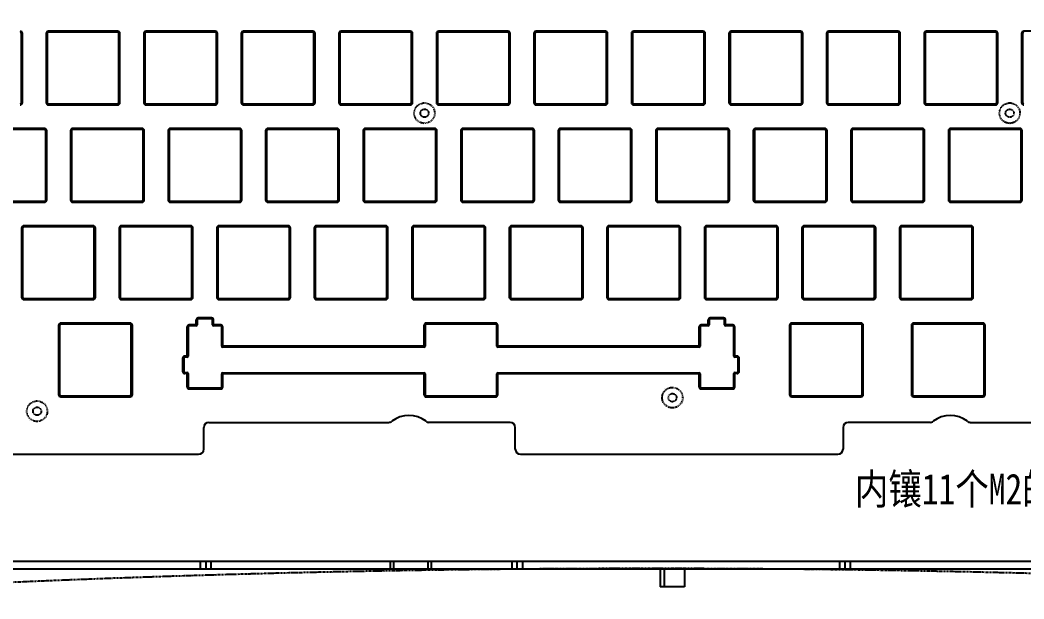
# Model space of a CAD drawing. Header units: inches. Extents: x 2039 to 2506, y 39 to 309.
# Drawn here: x 2151.9 to 2347.9, y 92.5 to 205.5 of the extents above; entities that cross this region are included whole.
import ezdxf

# ---------------------------------------------------------------- set-up
doc = ezdxf.new("R2010")
doc.units = ezdxf.units.IN
doc.header["$LTSCALE"] = 0.909449
doc.header["$MEASUREMENT"] = 0
doc.header["$PDMODE"] = 3
doc.header["$PDSIZE"] = 0.3125
for name, pattern in [('CENTER', [0.6, 0.375, -0.075, 0.075, -0.075]), ('HIDDEN', [0.2, 0.1, -0.1]), ('PHANTOM', [0.8, 0.45, -0.05, 0.1, -0.05, 0.1, -0.05])]:
    doc.linetypes.add(name, pattern=pattern)
doc.layers.get('0').update_dxf_attribs({"linetype": 'CONTINUOUS'})
doc.layers.get('Defpoints').update_dxf_attribs({"linetype": 'CONTINUOUS'})
for name, color, linetype in [('DEFAULT_2', 8, 'HIDDEN'), ('DEFAULT_3', 7, 'PHANTOM'), ('文字', 4, 'CONTINUOUS')]:
    doc.layers.add(name, color=color, linetype=linetype)
doc.styles.get("Standard").update_dxf_attribs({"font": 'txt', "width": 0.8})
doc.dimstyles.get("Standard").update_dxf_attribs({"dimtxt": 6, "dimasz": 4.5, "dimexe": 1, "dimexo": 1, "dimgap": 0.09, "dimtad": 0, "dimzin": 1, "dimdsep": 46, "dimtxsty": 'Standard', "dimcen": 0.09, "dimclrd": 5, "dimclre": 5, "dimclrt": 1, "dimadec": 0, "dimazin": 0, "dimtp": 0.01, "dimtm": 0.01, "dimtfac": 1, "dimtofl": 0, "dimtmove": 0, "dimatfit": 3, "dimfxl": 1, "dimtolj": 1, "dimtzin": 4, "dimarcsym": 0})

# ---------------------------------------------------------------- blocks, each defined once
blk = doc.blocks.new('*D13')
at = {"layer": 'DEFAULT_3', "color": 3, "linetype": 'ByBlock', "lineweight": -2, "transparency": 16777216}
for p, q in [((2102.23, 159.11), (2102.23, 306.26)), ((2458.93, 159.11), (2458.93, 306.26)), ((2106.73, 305.26), (2170.1, 305.26)), ((2454.43, 305.26), (2207.08, 305.26))]:
    blk.add_line(p, q, dxfattribs=at)
at = {"layer": 'DEFAULT_3', "color": 3, "linetype": 'ByBlock', "transparency": 16777216}
for points in [[(2106.73, 306.01), (2106.73, 304.51), (2102.23, 305.26)], [(2454.43, 304.51), (2454.43, 306.01), (2458.93, 305.26)]]:
    blk.add_solid(points, dxfattribs=at)
at = {"layer": 'Defpoints', "color": 0, "linetype": 'ByBlock', "transparency": 16777216}
for p in [(2458.93, 305.26), (2102.23, 158.11), (2458.93, 158.11)]:
    blk.add_point(p, dxfattribs=at)
at = {"layer": 'DEFAULT_3', "color": 3, "linetype": 'ByBlock', "transparency": 16777216, "insert": (2188.59, 305.26), "char_height": 6, "attachment_point": 5}
blk.add_mtext('356.70%%P0.1', dxfattribs=at)

msp = doc.modelspace()

# ---------------------------------------------------------------- linework, layer by layer
at = {"color": 7, "linetype": 'Continuous'}
for p, q in [((2152.108, 189.395), (2152.108, 202.895)), ((2152.308, 202.895), (2152.108, 202.895)), ((2152.308, 189.395), (2152.308, 202.895)), ((2156.958, 202.895), (2156.958, 189.395)), ((2157.158, 202.895), (2156.958, 202.895)), ((2157.158, 202.895), (2157.158, 189.395)), ((2157.408, 203.345), (2157.408, 203.145)), ((2170.908, 203.345), (2157.408, 203.345)), ((2170.908, 203.145), (2157.408, 203.145)), ((2170.908, 203.145), (2170.908, 203.345)), ((2171.158, 189.395), (2171.158, 202.895)), ((2171.358, 202.895), (2171.158, 202.895)), ((2171.358, 189.395), (2171.358, 202.895)), ((2176.008, 202.895), (2176.008, 189.395)), ((2176.208, 202.895), (2176.008, 202.895)), ((2176.208, 202.895), (2176.208, 189.395)), ((2176.458, 203.345), (2176.458, 203.145)), ((2189.958, 203.345), (2176.458, 203.345)), ((2189.958, 203.145), (2176.458, 203.145)), ((2189.958, 203.145), (2189.958, 203.345)), ((2190.208, 189.395), (2190.208, 202.895)), ((2190.408, 202.895), (2190.208, 202.895)), ((2190.408, 189.395), (2190.408, 202.895)), ((2195.058, 202.895), (2195.058, 189.395)), ((2195.258, 202.895), (2195.058, 202.895)), ((2195.258, 202.895), (2195.258, 189.395)), ((2195.508, 203.345), (2195.508, 203.145)), ((2209.008, 203.345), (2195.508, 203.345)), ((2209.008, 203.145), (2195.508, 203.145)), ((2209.008, 203.145), (2209.008, 203.345)), ((2209.258, 189.395), (2209.258, 202.895)), ((2209.458, 202.895), (2209.258, 202.895)), ((2209.458, 189.395), (2209.458, 202.895)), ((2214.108, 202.895), (2214.108, 189.395)), ((2214.308, 202.895), (2214.108, 202.895)), ((2214.308, 202.895), (2214.308, 189.395)), ((2214.558, 203.345), (2214.558, 203.145)), ((2228.058, 203.345), (2214.558, 203.345)), ((2228.058, 203.145), (2214.558, 203.145)), ((2228.058, 203.145), (2228.058, 203.345)), ((2228.308, 189.395), (2228.308, 202.895)), ((2228.508, 202.895), (2228.308, 202.895)), ((2228.508, 189.395), (2228.508, 202.895)), ((2233.158, 202.895), (2233.158, 189.395)), ((2233.358, 202.895), (2233.158, 202.895)), ((2233.358, 202.895), (2233.358, 189.395)), ((2233.608, 203.345), (2233.608, 203.145)), ((2247.108, 203.345), (2233.608, 203.345)), ((2247.108, 203.145), (2233.608, 203.145)), ((2247.108, 203.145), (2247.108, 203.345)), ((2247.358, 189.395), (2247.358, 202.895)), ((2247.558, 202.895), (2247.358, 202.895)), ((2247.558, 189.395), (2247.558, 202.895)), ((2252.208, 202.895), (2252.208, 189.395)), ((2252.408, 202.895), (2252.208, 202.895)), ((2252.408, 202.895), (2252.408, 189.395)), ((2252.658, 203.345), (2252.658, 203.145)), ((2266.158, 203.345), (2252.658, 203.345)), ((2266.158, 203.145), (2252.658, 203.145)), ((2266.158, 203.145), (2266.158, 203.345)), ((2266.408, 189.395), (2266.408, 202.895)), ((2266.608, 202.895), (2266.408, 202.895)), ((2266.608, 189.395), (2266.608, 202.895)), ((2271.258, 202.895), (2271.258, 189.395)), ((2271.458, 202.895), (2271.258, 202.895)), ((2271.458, 202.895), (2271.458, 189.395)), ((2271.708, 203.345), (2271.708, 203.145)), ((2285.208, 203.345), (2271.708, 203.345)), ((2285.208, 203.145), (2271.708, 203.145)), ((2285.208, 203.145), (2285.208, 203.345)), ((2285.458, 189.395), (2285.458, 202.895)), ((2285.658, 202.895), (2285.458, 202.895)), ((2285.658, 189.395), (2285.658, 202.895)), ((2290.308, 202.895), (2290.308, 189.395)), ((2290.508, 202.895), (2290.308, 202.895)), ((2290.508, 202.895), (2290.508, 189.395)), ((2290.758, 203.345), (2290.758, 203.145)), ((2304.258, 203.345), (2290.758, 203.345)), ((2304.258, 203.145), (2290.758, 203.145)), ((2304.258, 203.145), (2304.258, 203.345)), ((2304.708, 202.895), (2304.508, 202.895)), ((2304.508, 189.395), (2304.508, 202.895)), ((2304.708, 189.395), (2304.708, 202.895)), ((2309.558, 202.895), (2309.358, 202.895)), ((2309.358, 202.895), (2309.358, 189.395)), ((2309.558, 202.895), (2309.558, 189.395)), ((2323.308, 203.345), (2309.808, 203.345)), ((2309.808, 203.345), (2309.808, 203.145)), ((2323.308, 203.145), (2309.808, 203.145)), ((2323.308, 203.145), (2323.308, 203.345)), ((2323.758, 202.895), (2323.558, 202.895)), ((2323.558, 189.395), (2323.558, 202.895)), ((2323.758, 189.395), (2323.758, 202.895)), ((2328.608, 202.895), (2328.408, 202.895)), ((2328.408, 202.895), (2328.408, 189.395)), ((2328.608, 202.895), (2328.608, 189.395)), ((2342.358, 203.345), (2328.858, 203.345)), ((2328.858, 203.345), (2328.858, 203.145)), ((2342.358, 203.145), (2328.858, 203.145)), ((2342.358, 203.145), (2342.358, 203.345)), ((2342.808, 202.895), (2342.608, 202.895)), ((2342.608, 189.395), (2342.608, 202.895)), ((2342.808, 189.395), (2342.808, 202.895)), ((2347.658, 202.895), (2347.458, 202.895)), ((2347.458, 202.895), (2347.458, 189.395)), ((2347.658, 202.895), (2347.658, 189.395)), ((2361.408, 203.345), (2347.908, 203.345)), ((2152.108, 189.395), (2152.308, 189.395)), ((2156.958, 189.395), (2157.158, 189.395)), ((2157.408, 189.145), (2157.408, 188.945)), ((2157.408, 189.145), (2170.908, 189.145)), ((2157.408, 188.945), (2170.908, 188.945)), ((2170.908, 188.945), (2170.908, 189.145)), ((2171.158, 189.395), (2171.358, 189.395)), ((2176.008, 189.395), (2176.208, 189.395)), ((2176.458, 189.145), (2176.458, 188.945)), ((2176.458, 189.145), (2189.958, 189.145)), ((2176.458, 188.945), (2189.958, 188.945)), ((2189.958, 188.945), (2189.958, 189.145)), ((2190.208, 189.395), (2190.408, 189.395)), ((2195.058, 189.395), (2195.258, 189.395)), ((2195.508, 189.145), (2195.508, 188.945)), ((2195.508, 189.145), (2209.008, 189.145)), ((2195.508, 188.945), (2209.008, 188.945)), ((2209.008, 188.945), (2209.008, 189.145)), ((2209.258, 189.395), (2209.458, 189.395)), ((2214.108, 189.395), (2214.308, 189.395)), ((2214.558, 189.145), (2214.558, 188.945)), ((2214.558, 189.145), (2228.058, 189.145)), ((2214.558, 188.945), (2228.058, 188.945)), ((2228.058, 188.945), (2228.058, 189.145)), ((2228.308, 189.395), (2228.508, 189.395)), ((2233.158, 189.395), (2233.358, 189.395)), ((2233.608, 189.145), (2233.608, 188.945)), ((2233.608, 189.145), (2247.108, 189.145)), ((2233.608, 188.945), (2247.108, 188.945)), ((2247.108, 188.945), (2247.108, 189.145)), ((2247.358, 189.395), (2247.558, 189.395)), ((2252.208, 189.395), (2252.408, 189.395)), ((2252.658, 189.145), (2252.658, 188.945)), ((2252.658, 189.145), (2266.158, 189.145)), ((2252.658, 188.945), (2266.158, 188.945)), ((2266.158, 188.945), (2266.158, 189.145)), ((2266.408, 189.395), (2266.608, 189.395)), ((2271.258, 189.395), (2271.458, 189.395)), ((2271.708, 189.145), (2271.708, 188.945)), ((2271.708, 189.145), (2285.208, 189.145)), ((2271.708, 188.945), (2285.208, 188.945)), ((2285.208, 188.945), (2285.208, 189.145)), ((2285.458, 189.395), (2285.658, 189.395)), ((2290.308, 189.395), (2290.508, 189.395)), ((2290.758, 189.145), (2304.258, 189.145)), ((2290.758, 189.145), (2290.758, 188.945)), ((2290.758, 188.945), (2304.258, 188.945)), ((2304.258, 188.945), (2304.258, 189.145)), ((2304.508, 189.395), (2304.708, 189.395)), ((2309.358, 189.395), (2309.558, 189.395)), ((2309.808, 189.145), (2323.308, 189.145)), ((2309.808, 189.145), (2309.808, 188.945)), ((2309.808, 188.945), (2323.308, 188.945)), ((2323.308, 188.945), (2323.308, 189.145)), ((2323.558, 189.395), (2323.758, 189.395)), ((2328.408, 189.395), (2328.608, 189.395)), ((2328.858, 189.145), (2342.358, 189.145)), ((2328.858, 189.145), (2328.858, 188.945)), ((2328.858, 188.945), (2342.358, 188.945)), ((2342.358, 188.945), (2342.358, 189.145)), ((2342.608, 189.395), (2342.808, 189.395)), ((2347.458, 189.395), (2347.658, 189.395)), ((2156.608, 184.345), (2143.108, 184.345)), ((2156.608, 184.145), (2156.608, 184.345)), ((2162.158, 184.345), (2162.158, 184.145)), ((2175.658, 184.345), (2162.158, 184.345)), ((2175.658, 184.145), (2175.658, 184.345)), ((2181.208, 184.345), (2181.208, 184.145)), ((2194.708, 184.345), (2181.208, 184.345)), ((2194.708, 184.145), (2194.708, 184.345)), ((2200.258, 184.345), (2200.258, 184.145)), ((2213.758, 184.345), (2200.258, 184.345)), ((2213.758, 184.145), (2213.758, 184.345)), ((2219.308, 184.345), (2219.308, 184.145)), ((2232.808, 184.345), (2219.308, 184.345)), ((2232.808, 184.145), (2232.808, 184.345)), ((2238.358, 184.345), (2238.358, 184.145)), ((2251.858, 184.345), (2238.358, 184.345)), ((2251.858, 184.145), (2251.858, 184.345)), ((2257.408, 184.345), (2257.408, 184.145)), ((2270.908, 184.345), (2257.408, 184.345)), ((2270.908, 184.145), (2270.908, 184.345)), ((2276.458, 184.345), (2276.458, 184.145)), ((2289.958, 184.345), (2276.458, 184.345)), ((2289.958, 184.145), (2289.958, 184.345)), ((2309.008, 184.345), (2295.508, 184.345)), ((2295.508, 184.345), (2295.508, 184.145)), ((2309.008, 184.145), (2309.008, 184.345)), ((2328.058, 184.345), (2314.558, 184.345)), ((2314.558, 184.345), (2314.558, 184.145)), ((2328.058, 184.145), (2328.058, 184.345)), ((2347.108, 184.345), (2333.608, 184.345)), ((2333.608, 184.345), (2333.608, 184.145)), ((2347.108, 184.145), (2347.108, 184.345)), ((2156.608, 184.145), (2143.108, 184.145)), ((2156.858, 170.395), (2156.858, 183.895)), ((2157.058, 183.895), (2156.858, 183.895)), ((2157.058, 170.395), (2157.058, 183.895)), ((2161.708, 183.895), (2161.708, 170.395)), ((2161.908, 183.895), (2161.708, 183.895)), ((2161.908, 183.895), (2161.908, 170.395)), ((2175.658, 184.145), (2162.158, 184.145)), ((2175.908, 170.395), (2175.908, 183.895)), ((2176.108, 183.895), (2175.908, 183.895)), ((2176.108, 170.395), (2176.108, 183.895)), ((2180.758, 183.895), (2180.758, 170.395)), ((2180.958, 183.895), (2180.758, 183.895)), ((2180.958, 183.895), (2180.958, 170.395)), ((2194.708, 184.145), (2181.208, 184.145)), ((2194.958, 170.395), (2194.958, 183.895)), ((2195.158, 183.895), (2194.958, 183.895)), ((2195.158, 170.395), (2195.158, 183.895)), ((2199.808, 183.895), (2199.808, 170.395)), ((2200.008, 183.895), (2199.808, 183.895)), ((2200.008, 183.895), (2200.008, 170.395)), ((2213.758, 184.145), (2200.258, 184.145)), ((2214.008, 170.395), (2214.008, 183.895)), ((2214.208, 183.895), (2214.008, 183.895)), ((2214.208, 170.395), (2214.208, 183.895)), ((2218.858, 183.895), (2218.858, 170.395)), ((2219.058, 183.895), (2218.858, 183.895)), ((2219.058, 183.895), (2219.058, 170.395)), ((2232.808, 184.145), (2219.308, 184.145)), ((2233.058, 170.395), (2233.058, 183.895)), ((2233.258, 183.895), (2233.058, 183.895)), ((2233.258, 170.395), (2233.258, 183.895)), ((2237.908, 183.895), (2237.908, 170.395)), ((2238.108, 183.895), (2237.908, 183.895)), ((2238.108, 183.895), (2238.108, 170.395)), ((2251.858, 184.145), (2238.358, 184.145)), ((2252.108, 170.395), (2252.108, 183.895)), ((2252.308, 183.895), (2252.108, 183.895)), ((2252.308, 170.395), (2252.308, 183.895)), ((2256.958, 183.895), (2256.958, 170.395)), ((2257.158, 183.895), (2256.958, 183.895)), ((2257.158, 183.895), (2257.158, 170.395)), ((2270.908, 184.145), (2257.408, 184.145)), ((2271.158, 170.395), (2271.158, 183.895)), ((2271.358, 183.895), (2271.158, 183.895)), ((2271.358, 170.395), (2271.358, 183.895)), ((2276.008, 183.895), (2276.008, 170.395)), ((2276.208, 183.895), (2276.008, 183.895)), ((2276.208, 183.895), (2276.208, 170.395)), ((2289.958, 184.145), (2276.458, 184.145)), ((2290.408, 183.895), (2290.208, 183.895)), ((2290.208, 170.395), (2290.208, 183.895)), ((2290.408, 170.395), (2290.408, 183.895)), ((2295.258, 183.895), (2295.058, 183.895)), ((2295.058, 183.895), (2295.058, 170.395)), ((2295.258, 183.895), (2295.258, 170.395)), ((2309.008, 184.145), (2295.508, 184.145)), ((2309.458, 183.895), (2309.258, 183.895)), ((2309.258, 170.395), (2309.258, 183.895)), ((2309.458, 170.395), (2309.458, 183.895)), ((2314.308, 183.895), (2314.108, 183.895)), ((2314.108, 183.895), (2314.108, 170.395)), ((2314.308, 183.895), (2314.308, 170.395)), ((2328.058, 184.145), (2314.558, 184.145)), ((2328.508, 183.895), (2328.308, 183.895)), ((2328.308, 170.395), (2328.308, 183.895)), ((2328.508, 170.395), (2328.508, 183.895)), ((2333.358, 183.895), (2333.158, 183.895)), ((2333.158, 183.895), (2333.158, 170.395)), ((2333.358, 183.895), (2333.358, 170.395)), ((2347.108, 184.145), (2333.608, 184.145)), ((2347.558, 183.895), (2347.358, 183.895)), ((2347.358, 170.395), (2347.358, 183.895)), ((2347.558, 170.395), (2347.558, 183.895)), ((2143.108, 170.145), (2156.608, 170.145)), ((2143.108, 169.945), (2156.608, 169.945)), ((2156.608, 169.945), (2156.608, 170.145)), ((2156.858, 170.395), (2157.058, 170.395)), ((2161.708, 170.395), (2161.908, 170.395)), ((2162.158, 170.145), (2162.158, 169.945)), ((2162.158, 170.145), (2175.658, 170.145)), ((2162.158, 169.945), (2175.658, 169.945)), ((2175.658, 169.945), (2175.658, 170.145)), ((2175.908, 170.395), (2176.108, 170.395)), ((2180.758, 170.395), (2180.958, 170.395)), ((2181.208, 170.145), (2181.208, 169.945)), ((2181.208, 170.145), (2194.708, 170.145)), ((2181.208, 169.945), (2194.708, 169.945)), ((2194.708, 169.945), (2194.708, 170.145)), ((2194.958, 170.395), (2195.158, 170.395)), ((2199.808, 170.395), (2200.008, 170.395)), ((2200.258, 170.145), (2200.258, 169.945)), ((2200.258, 170.145), (2213.758, 170.145)), ((2200.258, 169.945), (2213.758, 169.945)), ((2213.758, 169.945), (2213.758, 170.145)), ((2214.008, 170.395), (2214.208, 170.395)), ((2218.858, 170.395), (2219.058, 170.395)), ((2219.308, 170.145), (2219.308, 169.945)), ((2219.308, 170.145), (2232.808, 170.145)), ((2219.308, 169.945), (2232.808, 169.945)), ((2232.808, 169.945), (2232.808, 170.145)), ((2233.058, 170.395), (2233.258, 170.395)), ((2237.908, 170.395), (2238.108, 170.395)), ((2238.358, 170.145), (2238.358, 169.945)), ((2238.358, 170.145), (2251.858, 170.145)), ((2238.358, 169.945), (2251.858, 169.945)), ((2251.858, 169.945), (2251.858, 170.145)), ((2252.108, 170.395), (2252.308, 170.395)), ((2256.958, 170.395), (2257.158, 170.395)), ((2257.408, 170.145), (2257.408, 169.945)), ((2257.408, 170.145), (2270.908, 170.145)), ((2257.408, 169.945), (2270.908, 169.945)), ((2270.908, 169.945), (2270.908, 170.145)), ((2271.158, 170.395), (2271.358, 170.395)), ((2276.008, 170.395), (2276.208, 170.395)), ((2276.458, 170.145), (2289.958, 170.145)), ((2276.458, 170.145), (2276.458, 169.945)), ((2276.458, 169.945), (2289.958, 169.945)), ((2289.958, 169.945), (2289.958, 170.145)), ((2290.208, 170.395), (2290.408, 170.395)), ((2295.058, 170.395), (2295.258, 170.395)), ((2295.508, 170.145), (2309.008, 170.145)), ((2295.508, 170.145), (2295.508, 169.945)), ((2295.508, 169.945), (2309.008, 169.945)), ((2309.008, 169.945), (2309.008, 170.145)), ((2309.258, 170.395), (2309.458, 170.395)), ((2314.108, 170.395), (2314.308, 170.395)), ((2314.558, 170.145), (2328.058, 170.145)), ((2314.558, 170.145), (2314.558, 169.945)), ((2314.558, 169.945), (2328.058, 169.945)), ((2328.058, 169.945), (2328.058, 170.145)), ((2328.308, 170.395), (2328.508, 170.395)), ((2333.158, 170.395), (2333.358, 170.395)), ((2333.608, 170.145), (2347.108, 170.145)), ((2333.608, 170.145), (2333.608, 169.945)), ((2333.608, 169.945), (2347.108, 169.945)), ((2347.108, 169.945), (2347.108, 170.145)), ((2347.358, 170.395), (2347.558, 170.395)), ((2152.158, 164.895), (2152.158, 151.395)), ((2152.358, 164.895), (2152.158, 164.895)), ((2152.358, 164.895), (2152.358, 151.395)), ((2152.608, 165.345), (2152.608, 165.145)), ((2166.108, 165.345), (2152.608, 165.345)), ((2166.108, 165.145), (2152.608, 165.145)), ((2166.108, 165.145), (2166.108, 165.345)), ((2166.358, 151.395), (2166.358, 164.895)), ((2166.558, 164.895), (2166.358, 164.895)), ((2166.558, 151.395), (2166.558, 164.895)), ((2171.208, 164.895), (2171.208, 151.395)), ((2171.408, 164.895), (2171.208, 164.895)), ((2171.408, 164.895), (2171.408, 151.395)), ((2171.658, 165.345), (2171.658, 165.145)), ((2185.158, 165.345), (2171.658, 165.345)), ((2185.158, 165.145), (2171.658, 165.145)), ((2185.158, 165.145), (2185.158, 165.345)), ((2185.408, 151.395), (2185.408, 164.895)), ((2185.608, 164.895), (2185.408, 164.895)), ((2185.608, 151.395), (2185.608, 164.895)), ((2190.258, 164.895), (2190.258, 151.395)), ((2190.458, 164.895), (2190.258, 164.895)), ((2190.458, 164.895), (2190.458, 151.395)), ((2190.708, 165.345), (2190.708, 165.145)), ((2204.208, 165.345), (2190.708, 165.345)), ((2204.208, 165.145), (2190.708, 165.145)), ((2204.208, 165.145), (2204.208, 165.345)), ((2204.458, 151.395), (2204.458, 164.895)), ((2204.658, 164.895), (2204.458, 164.895)), ((2204.658, 151.395), (2204.658, 164.895)), ((2209.308, 164.895), (2209.308, 151.395)), ((2209.508, 164.895), (2209.308, 164.895)), ((2209.508, 164.895), (2209.508, 151.395)), ((2209.758, 165.345), (2209.758, 165.145)), ((2223.258, 165.345), (2209.758, 165.345)), ((2223.258, 165.145), (2209.758, 165.145)), ((2223.258, 165.145), (2223.258, 165.345)), ((2223.508, 151.395), (2223.508, 164.895)), ((2223.708, 164.895), (2223.508, 164.895)), ((2223.708, 151.395), (2223.708, 164.895)), ((2228.358, 164.895), (2228.358, 151.395)), ((2228.558, 164.895), (2228.358, 164.895)), ((2228.558, 164.895), (2228.558, 151.395)), ((2228.808, 165.345), (2228.808, 165.145)), ((2242.308, 165.345), (2228.808, 165.345)), ((2242.308, 165.145), (2228.808, 165.145)), ((2242.308, 165.145), (2242.308, 165.345)), ((2242.558, 151.395), (2242.558, 164.895)), ((2242.758, 164.895), (2242.558, 164.895)), ((2242.758, 151.395), (2242.758, 164.895)), ((2247.408, 164.895), (2247.408, 151.395)), ((2247.608, 164.895), (2247.408, 164.895)), ((2247.608, 164.895), (2247.608, 151.395)), ((2247.858, 165.345), (2247.858, 165.145)), ((2261.358, 165.345), (2247.858, 165.345)), ((2261.358, 165.145), (2247.858, 165.145)), ((2261.358, 165.145), (2261.358, 165.345)), ((2261.808, 164.895), (2261.608, 164.895)), ((2261.608, 151.395), (2261.608, 164.895)), ((2261.808, 151.395), (2261.808, 164.895)), ((2266.658, 164.895), (2266.458, 164.895)), ((2266.458, 164.895), (2266.458, 151.395)), ((2266.658, 164.895), (2266.658, 151.395)), ((2280.408, 165.345), (2266.908, 165.345)), ((2266.908, 165.345), (2266.908, 165.145)), ((2280.408, 165.145), (2266.908, 165.145)), ((2280.408, 165.145), (2280.408, 165.345)), ((2280.858, 164.895), (2280.658, 164.895)), ((2280.658, 151.395), (2280.658, 164.895)), ((2280.858, 151.395), (2280.858, 164.895)), ((2285.708, 164.895), (2285.508, 164.895)), ((2285.508, 164.895), (2285.508, 151.395)), ((2285.708, 164.895), (2285.708, 151.395)), ((2299.458, 165.345), (2285.958, 165.345)), ((2285.958, 165.345), (2285.958, 165.145)), ((2299.458, 165.145), (2285.958, 165.145)), ((2299.458, 165.145), (2299.458, 165.345)), ((2299.908, 164.895), (2299.708, 164.895)), ((2299.708, 151.395), (2299.708, 164.895)), ((2299.908, 151.395), (2299.908, 164.895)), ((2304.758, 164.895), (2304.558, 164.895)), ((2304.558, 164.895), (2304.558, 151.395)), ((2304.758, 164.895), (2304.758, 151.395)), ((2318.508, 165.345), (2305.008, 165.345)), ((2305.008, 165.345), (2305.008, 165.145)), ((2318.508, 165.145), (2305.008, 165.145)), ((2318.508, 165.145), (2318.508, 165.345)), ((2318.958, 164.895), (2318.758, 164.895)), ((2318.758, 151.395), (2318.758, 164.895)), ((2318.958, 151.395), (2318.958, 164.895)), ((2323.808, 164.895), (2323.608, 164.895)), ((2323.608, 164.895), (2323.608, 151.395)), ((2323.808, 164.895), (2323.808, 151.395)), ((2337.558, 165.345), (2324.058, 165.345)), ((2324.058, 165.345), (2324.058, 165.145)), ((2337.558, 165.145), (2324.058, 165.145)), ((2337.558, 165.145), (2337.558, 165.345)), ((2338.008, 164.895), (2337.808, 164.895)), ((2337.808, 151.395), (2337.808, 164.895)), ((2338.008, 151.395), (2338.008, 164.895)), ((2152.158, 151.395), (2152.358, 151.395)), ((2152.608, 151.145), (2152.608, 150.945)), ((2152.608, 151.145), (2166.108, 151.145)), ((2166.108, 150.945), (2166.108, 151.145)), ((2166.358, 151.395), (2166.558, 151.395)), ((2171.208, 151.395), (2171.408, 151.395)), ((2171.658, 151.145), (2171.658, 150.945)), ((2171.658, 151.145), (2185.158, 151.145)), ((2185.158, 150.945), (2185.158, 151.145)), ((2185.408, 151.395), (2185.608, 151.395)), ((2190.258, 151.395), (2190.458, 151.395)), ((2190.708, 151.145), (2190.708, 150.945)), ((2190.708, 151.145), (2204.208, 151.145)), ((2204.208, 150.945), (2204.208, 151.145)), ((2204.458, 151.395), (2204.658, 151.395)), ((2209.308, 151.395), (2209.508, 151.395)), ((2209.758, 151.145), (2209.758, 150.945)), ((2209.758, 151.145), (2223.258, 151.145)), ((2223.258, 150.945), (2223.258, 151.145)), ((2223.508, 151.395), (2223.708, 151.395)), ((2228.358, 151.395), (2228.558, 151.395)), ((2228.808, 151.145), (2228.808, 150.945)), ((2228.808, 151.145), (2242.308, 151.145)), ((2242.308, 150.945), (2242.308, 151.145)), ((2242.558, 151.395), (2242.758, 151.395)), ((2247.408, 151.395), (2247.608, 151.395)), ((2247.858, 151.145), (2261.358, 151.145)), ((2247.858, 151.145), (2247.858, 150.945)), ((2261.358, 150.945), (2261.358, 151.145)), ((2261.608, 151.395), (2261.808, 151.395)), ((2266.458, 151.395), (2266.658, 151.395)), ((2266.908, 151.145), (2280.408, 151.145)), ((2266.908, 151.145), (2266.908, 150.945)), ((2280.408, 150.945), (2280.408, 151.145)), ((2280.658, 151.395), (2280.858, 151.395)), ((2285.508, 151.395), (2285.708, 151.395)), ((2285.958, 151.145), (2299.458, 151.145)), ((2285.958, 151.145), (2285.958, 150.945)), ((2299.458, 150.945), (2299.458, 151.145)), ((2299.708, 151.395), (2299.908, 151.395)), ((2304.558, 151.395), (2304.758, 151.395)), ((2305.008, 151.145), (2318.508, 151.145)), ((2305.008, 151.145), (2305.008, 150.945)), ((2318.508, 150.945), (2318.508, 151.145)), ((2318.758, 151.395), (2318.958, 151.395)), ((2323.608, 151.395), (2323.808, 151.395)), ((2324.058, 151.145), (2337.558, 151.145)), ((2324.058, 151.145), (2324.058, 150.945)), ((2337.558, 150.945), (2337.558, 151.145)), ((2337.808, 151.395), (2338.008, 151.395)), ((2152.608, 150.945), (2166.108, 150.945)), ((2171.658, 150.945), (2185.158, 150.945)), ((2190.708, 150.945), (2204.208, 150.945)), ((2209.758, 150.945), (2223.258, 150.945)), ((2228.808, 150.945), (2242.308, 150.945)), ((2247.858, 150.945), (2261.358, 150.945)), ((2266.908, 150.945), (2280.408, 150.945)), ((2285.958, 150.945), (2299.458, 150.945)), ((2305.008, 150.945), (2318.508, 150.945)), ((2324.058, 150.945), (2337.558, 150.945)), ((2186.658, 147.35), (2186.658, 147.15)), ((2189.258, 147.35), (2186.658, 147.35)), ((2189.258, 147.15), (2186.658, 147.15)), ((2189.258, 147.15), (2189.258, 147.35)), ((2289.258, 147.35), (2286.658, 147.35)), ((2286.658, 147.35), (2286.658, 147.15)), ((2289.258, 147.15), (2286.658, 147.15)), ((2289.258, 147.15), (2289.258, 147.35)), ((2159.383, 145.895), (2159.383, 132.395)), ((2159.583, 145.895), (2159.383, 145.895)), ((2159.583, 145.895), (2159.583, 132.395)), ((2159.833, 146.345), (2159.833, 146.145)), ((2173.333, 146.345), (2159.833, 146.345)), ((2173.333, 146.145), (2159.833, 146.145)), ((2173.333, 146.145), (2173.333, 146.345)), ((2173.583, 132.395), (2173.583, 145.895)), ((2173.783, 145.895), (2173.583, 145.895)), ((2173.783, 132.395), (2173.783, 145.895)), ((2184.483, 139.7), (2184.483, 145.6)), ((2184.683, 145.6), (2184.483, 145.6)), ((2184.683, 145.6), (2184.683, 139.9)), ((2184.883, 146), (2184.883, 145.8)), ((2186.458, 146), (2184.883, 146)), ((2186.258, 145.8), (2184.883, 145.8)), ((2186.258, 145.8), (2186.258, 146.95)), ((2186.458, 146.95), (2186.258, 146.95)), ((2186.458, 146.95), (2186.458, 146)), ((2189.458, 146), (2189.458, 146.95)), ((2189.658, 146.95), (2189.458, 146.95)), ((2191.033, 146), (2189.458, 146)), ((2189.658, 145.8), (2189.658, 146.95)), ((2191.033, 145.8), (2189.658, 145.8)), ((2191.033, 145.8), (2191.033, 146)), ((2191.233, 141.845), (2191.233, 145.6)), ((2191.433, 145.6), (2191.233, 145.6)), ((2191.433, 141.645), (2191.433, 145.6)), ((2230.758, 141.645), (2230.758, 145.945)), ((2230.958, 145.945), (2230.758, 145.945)), ((2230.958, 145.945), (2230.958, 141.845)), ((2231.158, 146.345), (2231.158, 146.145)), ((2244.758, 146.345), (2231.158, 146.345)), ((2244.758, 146.145), (2231.158, 146.145)), ((2244.758, 146.145), (2244.758, 146.345)), ((2245.158, 145.945), (2244.958, 145.945)), ((2244.958, 141.845), (2244.958, 145.945)), ((2245.158, 141.645), (2245.158, 145.945)), ((2284.683, 145.6), (2284.483, 145.6)), ((2284.483, 141.645), (2284.483, 145.6)), ((2284.683, 145.6), (2284.683, 141.845)), ((2286.458, 146), (2284.883, 146)), ((2284.883, 146), (2284.883, 145.8)), ((2286.258, 145.8), (2284.883, 145.8)), ((2286.458, 146.95), (2286.258, 146.95)), ((2286.258, 145.8), (2286.258, 146.95)), ((2286.458, 146.95), (2286.458, 146)), ((2289.658, 146.95), (2289.458, 146.95)), ((2289.458, 146), (2289.458, 146.95)), ((2291.033, 146), (2289.458, 146)), ((2289.658, 145.8), (2289.658, 146.95)), ((2291.033, 145.8), (2289.658, 145.8)), ((2291.033, 145.8), (2291.033, 146)), ((2291.433, 145.6), (2291.233, 145.6)), ((2291.233, 139.9), (2291.233, 145.6)), ((2291.433, 139.7), (2291.433, 145.6)), ((2302.333, 145.895), (2302.133, 145.895)), ((2302.133, 145.895), (2302.133, 132.395)), ((2302.333, 145.895), (2302.333, 132.395)), ((2316.083, 146.345), (2302.583, 146.345)), ((2302.583, 146.345), (2302.583, 146.145)), ((2316.083, 146.145), (2302.583, 146.145)), ((2316.083, 146.145), (2316.083, 146.345)), ((2316.533, 145.895), (2316.333, 145.895)), ((2316.333, 132.395), (2316.333, 145.895)), ((2316.533, 132.395), (2316.533, 145.895)), ((2326.133, 145.895), (2325.933, 145.895)), ((2325.933, 145.895), (2325.933, 132.395)), ((2326.133, 145.895), (2326.133, 132.395)), ((2339.883, 146.345), (2326.383, 146.345)), ((2326.383, 146.345), (2326.383, 146.145)), ((2339.883, 146.145), (2326.383, 146.145)), ((2339.883, 146.145), (2339.883, 146.345)), ((2340.333, 145.895), (2340.133, 145.895)), ((2340.133, 132.395), (2340.133, 145.895)), ((2340.333, 132.395), (2340.333, 145.895)), ((2230.958, 141.845), (2191.233, 141.845)), ((2230.758, 141.645), (2191.433, 141.645)), ((2284.683, 141.845), (2244.958, 141.845)), ((2284.483, 141.645), (2245.158, 141.645)), ((2183.608, 139.5), (2183.608, 136.89)), ((2183.808, 139.5), (2183.608, 139.5)), ((2183.808, 139.5), (2183.808, 136.89)), ((2184.008, 139.9), (2184.008, 139.7)), ((2184.683, 139.9), (2184.008, 139.9)), ((2184.483, 139.7), (2184.008, 139.7)), ((2291.908, 139.9), (2291.233, 139.9)), ((2291.908, 139.7), (2291.433, 139.7)), ((2291.908, 139.7), (2291.908, 139.9)), ((2292.308, 139.5), (2292.108, 139.5)), ((2292.108, 136.89), (2292.108, 139.5)), ((2292.308, 136.89), (2292.308, 139.5)), ((2183.608, 136.89), (2183.808, 136.89)), ((2184.008, 136.69), (2184.008, 136.49)), ((2184.008, 136.69), (2184.483, 136.69)), ((2184.683, 136.49), (2184.008, 136.49)), ((2184.483, 133.89), (2184.483, 136.69)), ((2184.683, 136.49), (2184.683, 133.89)), ((2191.233, 133.89), (2191.233, 136.445)), ((2230.958, 136.445), (2191.233, 136.445)), ((2191.433, 133.89), (2191.433, 136.645)), ((2191.433, 136.645), (2230.758, 136.645)), ((2230.758, 132.345), (2230.758, 136.645)), ((2230.958, 136.445), (2230.958, 132.345)), ((2284.683, 136.445), (2244.958, 136.445)), ((2244.958, 132.345), (2244.958, 136.445)), ((2245.158, 136.645), (2284.483, 136.645)), ((2245.158, 132.345), (2245.158, 136.645)), ((2284.483, 133.89), (2284.483, 136.645)), ((2284.683, 136.445), (2284.683, 133.89)), ((2291.908, 136.49), (2291.233, 136.49)), ((2291.233, 133.89), (2291.233, 136.49)), ((2291.433, 136.69), (2291.908, 136.69)), ((2291.433, 133.89), (2291.433, 136.69)), ((2291.908, 136.49), (2291.908, 136.69)), ((2292.108, 136.89), (2292.308, 136.89)), ((2184.483, 133.89), (2184.683, 133.89)), ((2184.883, 133.69), (2184.883, 133.49)), ((2184.883, 133.69), (2191.033, 133.69)), ((2184.883, 133.49), (2191.033, 133.49)), ((2191.033, 133.49), (2191.033, 133.69)), ((2191.233, 133.89), (2191.433, 133.89)), ((2284.483, 133.89), (2284.683, 133.89)), ((2284.883, 133.69), (2291.033, 133.69)), ((2284.883, 133.69), (2284.883, 133.49)), ((2284.883, 133.49), (2291.033, 133.49)), ((2291.033, 133.49), (2291.033, 133.69)), ((2291.233, 133.89), (2291.433, 133.89)), ((2159.383, 132.395), (2159.583, 132.395)), ((2159.833, 132.145), (2159.833, 131.945)), ((2159.833, 132.145), (2173.333, 132.145)), ((2159.833, 131.945), (2173.333, 131.945)), ((2173.333, 131.945), (2173.333, 132.145)), ((2173.583, 132.395), (2173.783, 132.395)), ((2230.758, 132.345), (2230.958, 132.345)), ((2231.158, 132.145), (2231.158, 131.945)), ((2231.158, 132.145), (2244.758, 132.145)), ((2231.158, 131.945), (2244.758, 131.945)), ((2244.758, 131.945), (2244.758, 132.145)), ((2244.958, 132.345), (2245.158, 132.345)), ((2302.133, 132.395), (2302.333, 132.395)), ((2302.583, 132.145), (2316.083, 132.145)), ((2302.583, 132.145), (2302.583, 131.945)), ((2302.583, 131.945), (2316.083, 131.945)), ((2316.083, 131.945), (2316.083, 132.145)), ((2316.333, 132.395), (2316.533, 132.395)), ((2325.933, 132.395), (2326.133, 132.395)), ((2326.383, 132.145), (2339.883, 132.145)), ((2326.383, 132.145), (2326.383, 131.945)), ((2326.383, 131.945), (2339.883, 131.945)), ((2339.883, 131.945), (2339.883, 132.145)), ((2340.133, 132.395), (2340.333, 132.395)), ((2187.726, 121.73), (2187.726, 125.962)), ((2188.726, 126.962), (2223.828, 126.962)), ((2247.578, 126.962), (2231.767, 126.962)), ((2248.578, 121.73), (2248.578, 125.962)), ((2312.577, 125.962), (2312.577, 121.73)), ((2329.558, 126.962), (2313.577, 126.962)), ((2337.497, 126.962), (2372.327, 126.962)), ((2124.727, 120.73), (2186.726, 120.73)), ((2249.578, 120.73), (2311.577, 120.73)), ((2102.606, 99.865), (2459.307, 99.865)), ((2102.606, 98.365), (2459.307, 98.365)), ((2187.105, 98.365), (2187.105, 99.865)), ((2188.105, 99.865), (2188.105, 98.365)), ((2189.105, 99.865), (2189.105, 98.365)), ((2224.207, 98.365), (2224.207, 99.865)), ((2224.818, 99.865), (2224.818, 98.365)), ((2231.536, 98.365), (2231.536, 99.865)), ((2232.147, 99.865), (2232.147, 98.365)), ((2247.957, 98.365), (2247.957, 99.865)), ((2248.957, 98.365), (2248.957, 99.865)), ((2249.957, 99.865), (2249.957, 98.365)), ((2276.842, 98.365), (2276.842, 94.865)), ((2277.641, 98.365), (2277.641, 94.865)), ((2281.641, 98.365), (2281.641, 94.865)), ((2311.956, 98.365), (2311.956, 99.865)), ((2312.956, 99.865), (2312.956, 98.365)), ((2313.956, 99.865), (2313.956, 98.365)), ((2277.595, 94.865), (2276.842, 94.865)), ((2281.641, 94.865), (2277.641, 94.865))]:
    msp.add_line(p, q, dxfattribs=at)
for centre, radius, start, end in [((2151.858, 202.895), 0.45, 0.00003, 89.99997), ((2151.858, 202.895), 0.25, 0, 90.00003), ((2157.408, 202.895), 0.45, 90.00003, 179.99997), ((2157.408, 202.895), 0.25, 90, 180.00003), ((2170.908, 202.895), 0.45, 0.00003, 89.99997), ((2170.908, 202.895), 0.25, 0, 90.00003), ((2176.458, 202.895), 0.45, 90.00003, 179.99997), ((2176.458, 202.895), 0.25, 90, 180.00003), ((2189.958, 202.895), 0.45, 0.00003, 89.99997), ((2189.958, 202.895), 0.25, 0, 90.00003), ((2195.508, 202.895), 0.45, 90.00003, 179.99997), ((2195.508, 202.895), 0.25, 90, 180.00003), ((2209.008, 202.895), 0.45, 0.00003, 89.99997), ((2209.008, 202.895), 0.25, 0, 90.00003), ((2214.558, 202.895), 0.45, 90.00003, 179.99997), ((2214.558, 202.895), 0.25, 90, 180.00003), ((2228.058, 202.895), 0.45, 0.00003, 89.99997), ((2228.058, 202.895), 0.25, 0, 90.00003), ((2233.608, 202.895), 0.45, 90.00003, 179.99997), ((2233.608, 202.895), 0.25, 90, 180.00003), ((2247.108, 202.895), 0.45, 0.00003, 89.99997), ((2247.108, 202.895), 0.25, 0, 90.00003), ((2252.658, 202.895), 0.45, 90.00003, 179.99997), ((2252.658, 202.895), 0.25, 90, 180.00003), ((2266.158, 202.895), 0.45, 0.00003, 89.99997), ((2266.158, 202.895), 0.25, 0, 90.00003), ((2271.708, 202.895), 0.45, 90.00003, 179.99997), ((2271.708, 202.895), 0.25, 90, 180.00003), ((2285.208, 202.895), 0.45, 0.00003, 89.99997), ((2285.208, 202.895), 0.25, 0, 90.00003), ((2290.758, 202.895), 0.45, 90.00003, 179.99997), ((2290.758, 202.895), 0.25, 90, 180.00003), ((2304.258, 202.895), 0.45, 0.00003, 89.99997), ((2304.258, 202.895), 0.25, 0, 90.00003), ((2309.808, 202.895), 0.45, 90.00003, 179.99997), ((2309.808, 202.895), 0.25, 90, 180.00003), ((2323.308, 202.895), 0.45, 0.00003, 89.99997), ((2323.308, 202.895), 0.25, 0, 90.00003), ((2328.858, 202.895), 0.45, 90.00003, 179.99997), ((2328.858, 202.895), 0.25, 90, 180.00003), ((2342.358, 202.895), 0.45, 0.00003, 89.99997), ((2342.358, 202.895), 0.25, 0, 90.00003), ((2347.908, 202.895), 0.45, 90.00003, 179.99997), ((2347.908, 202.895), 0.25, 90, 180.00003), ((2151.858, 189.395), 0.45, 270.00003, 359.99997), ((2151.858, 189.395), 0.25, 270, 360), ((2157.408, 189.395), 0.45, 180.00003, 269.99997), ((2157.408, 189.395), 0.25, 180, 270.00003), ((2170.908, 189.395), 0.45, 270.00003, 359.99997), ((2170.908, 189.395), 0.25, 270, 360), ((2176.458, 189.395), 0.45, 180.00003, 269.99997), ((2176.458, 189.395), 0.25, 180, 270.00003), ((2189.958, 189.395), 0.45, 270.00003, 359.99997), ((2189.958, 189.395), 0.25, 270, 360), ((2195.508, 189.395), 0.45, 180.00003, 269.99997), ((2195.508, 189.395), 0.25, 180, 270.00003), ((2209.008, 189.395), 0.45, 270.00003, 359.99997), ((2209.008, 189.395), 0.25, 270, 360), ((2214.558, 189.395), 0.45, 180.00003, 269.99997), ((2214.558, 189.395), 0.25, 180, 270.00003), ((2228.058, 189.395), 0.45, 270.00003, 359.99997), ((2228.058, 189.395), 0.25, 270, 360), ((2233.608, 189.395), 0.45, 180.00003, 269.99997), ((2233.608, 189.395), 0.25, 180, 270.00003), ((2247.108, 189.395), 0.45, 270.00003, 359.99997), ((2247.108, 189.395), 0.25, 270, 360), ((2252.658, 189.395), 0.45, 180.00003, 269.99997), ((2252.658, 189.395), 0.25, 180, 270.00003), ((2266.158, 189.395), 0.45, 270.00003, 359.99997), ((2266.158, 189.395), 0.25, 270, 360), ((2271.708, 189.395), 0.45, 180.00003, 269.99997), ((2271.708, 189.395), 0.25, 180, 270.00003), ((2285.208, 189.395), 0.45, 270.00003, 359.99997), ((2285.208, 189.395), 0.25, 270, 360), ((2290.758, 189.395), 0.45, 180.00003, 269.99997), ((2290.758, 189.395), 0.25, 180, 270.00003), ((2304.258, 189.395), 0.45, 270.00003, 359.99997), ((2304.258, 189.395), 0.25, 270, 360), ((2309.808, 189.395), 0.45, 180.00003, 269.99997), ((2309.808, 189.395), 0.25, 180, 270.00003), ((2323.308, 189.395), 0.45, 270.00003, 359.99997), ((2323.308, 189.395), 0.25, 270, 360), ((2328.858, 189.395), 0.45, 180.00003, 269.99997), ((2328.858, 189.395), 0.25, 180, 270.00003), ((2342.358, 189.395), 0.45, 270.00003, 359.99997), ((2342.358, 189.395), 0.25, 270, 360), ((2347.908, 189.395), 0.45, 180.00003, 269.99997), ((2347.908, 189.395), 0.25, 180, 270.00003), ((2156.608, 183.895), 0.45, 0.00003, 89.99997), ((2162.158, 183.895), 0.45, 90.00003, 179.99997), ((2175.658, 183.895), 0.45, 0.00003, 89.99997), ((2181.208, 183.895), 0.45, 90.00003, 179.99997), ((2194.708, 183.895), 0.45, 0.00003, 89.99997), ((2200.258, 183.895), 0.45, 90.00003, 179.99997), ((2213.758, 183.895), 0.45, 0.00003, 89.99997), ((2219.308, 183.895), 0.45, 90.00003, 179.99997), ((2232.808, 183.895), 0.45, 0.00003, 89.99997), ((2238.358, 183.895), 0.45, 90.00003, 179.99997), ((2251.858, 183.895), 0.45, 0.00003, 89.99997), ((2257.408, 183.895), 0.45, 90.00003, 179.99997), ((2270.908, 183.895), 0.45, 0.00003, 89.99997), ((2276.458, 183.895), 0.45, 90.00003, 179.99997), ((2289.958, 183.895), 0.45, 0.00003, 89.99997), ((2295.508, 183.895), 0.45, 90.00003, 179.99997), ((2309.008, 183.895), 0.45, 0.00003, 89.99997), ((2314.558, 183.895), 0.45, 90.00003, 179.99997), ((2328.058, 183.895), 0.45, 0.00003, 89.99997), ((2333.608, 183.895), 0.45, 90.00003, 179.99997), ((2347.108, 183.895), 0.45, 0.00003, 89.99997), ((2156.608, 183.895), 0.25, 0, 90.00003), ((2162.158, 183.895), 0.25, 90, 180.00003), ((2175.658, 183.895), 0.25, 0, 90.00003), ((2181.208, 183.895), 0.25, 90, 180.00003), ((2194.708, 183.895), 0.25, 0, 90.00003), ((2200.258, 183.895), 0.25, 90, 180.00003), ((2213.758, 183.895), 0.25, 0, 90.00003), ((2219.308, 183.895), 0.25, 90, 180.00003), ((2232.808, 183.895), 0.25, 0, 90.00003), ((2238.358, 183.895), 0.25, 90, 180.00003), ((2251.858, 183.895), 0.25, 0, 90.00003), ((2257.408, 183.895), 0.25, 90, 180.00003), ((2270.908, 183.895), 0.25, 0, 90.00003), ((2276.458, 183.895), 0.25, 90, 180.00003), ((2289.958, 183.895), 0.25, 0, 90.00003), ((2295.508, 183.895), 0.25, 90, 180.00003), ((2309.008, 183.895), 0.25, 0, 90.00003), ((2314.558, 183.895), 0.25, 90, 180.00003), ((2328.058, 183.895), 0.25, 0, 90.00003), ((2333.608, 183.895), 0.25, 90, 180.00003), ((2347.108, 183.895), 0.25, 0, 90.00003), ((2156.608, 170.395), 0.45, 270.00003, 359.99997), ((2156.608, 170.395), 0.25, 270, 0), ((2162.158, 170.395), 0.45, 180.00003, 269.99997), ((2162.158, 170.395), 0.25, 180, 270.00003), ((2175.658, 170.395), 0.45, 270.00003, 359.99997), ((2175.658, 170.395), 0.25, 270, 0), ((2181.208, 170.395), 0.45, 180.00003, 269.99997), ((2181.208, 170.395), 0.25, 180, 270.00003), ((2194.708, 170.395), 0.45, 270.00003, 359.99997), ((2194.708, 170.395), 0.25, 270, 0), ((2200.258, 170.395), 0.45, 180.00003, 269.99997), ((2200.258, 170.395), 0.25, 180, 270.00003), ((2213.758, 170.395), 0.45, 270.00003, 359.99997), ((2213.758, 170.395), 0.25, 270, 0), ((2219.308, 170.395), 0.45, 180.00003, 269.99997), ((2219.308, 170.395), 0.25, 180, 270.00003), ((2232.808, 170.395), 0.45, 270.00003, 359.99997), ((2232.808, 170.395), 0.25, 270, 0), ((2238.358, 170.395), 0.45, 180.00003, 269.99997), ((2238.358, 170.395), 0.25, 180, 270.00003), ((2251.858, 170.395), 0.45, 270.00003, 359.99997), ((2251.858, 170.395), 0.25, 270, 0), ((2257.408, 170.395), 0.45, 180.00003, 269.99997), ((2257.408, 170.395), 0.25, 180, 270.00003), ((2270.908, 170.395), 0.45, 270.00003, 359.99997), ((2270.908, 170.395), 0.25, 270, 0), ((2276.458, 170.395), 0.45, 180.00003, 269.99997), ((2276.458, 170.395), 0.25, 180, 270.00003), ((2289.958, 170.395), 0.45, 270.00003, 359.99997), ((2289.958, 170.395), 0.25, 270, 0), ((2295.508, 170.395), 0.45, 180.00003, 269.99997), ((2295.508, 170.395), 0.25, 180, 270.00003), ((2309.008, 170.395), 0.45, 270.00003, 359.99997), ((2309.008, 170.395), 0.25, 270, 0), ((2314.558, 170.395), 0.45, 180.00003, 269.99997), ((2314.558, 170.395), 0.25, 180, 270.00003), ((2328.058, 170.395), 0.45, 270.00003, 359.99997), ((2328.058, 170.395), 0.25, 270, 0), ((2333.608, 170.395), 0.45, 180.00003, 269.99997), ((2333.608, 170.395), 0.25, 180, 270.00003), ((2347.108, 170.395), 0.45, 270.00003, 359.99997), ((2347.108, 170.395), 0.25, 270, 0), ((2152.608, 164.895), 0.45, 90.00003, 179.99997), ((2152.608, 164.895), 0.25, 90, 180.00003), ((2166.108, 164.895), 0.45, 0.00003, 89.99997), ((2166.108, 164.895), 0.25, 0, 90.00003), ((2171.658, 164.895), 0.45, 90.00003, 179.99997), ((2171.658, 164.895), 0.25, 90, 180.00003), ((2185.158, 164.895), 0.45, 0.00003, 89.99997), ((2185.158, 164.895), 0.25, 0, 90.00003), ((2190.708, 164.895), 0.45, 90.00003, 179.99997), ((2190.708, 164.895), 0.25, 90, 180.00003), ((2204.208, 164.895), 0.45, 0.00003, 89.99997), ((2204.208, 164.895), 0.25, 0, 90.00003), ((2209.758, 164.895), 0.45, 90.00003, 179.99997), ((2209.758, 164.895), 0.25, 90, 180.00003), ((2223.258, 164.895), 0.45, 0.00003, 89.99997), ((2223.258, 164.895), 0.25, 0, 90.00003), ((2228.808, 164.895), 0.45, 90.00003, 179.99997), ((2228.808, 164.895), 0.25, 90, 180.00003), ((2242.308, 164.895), 0.45, 0.00003, 89.99997), ((2242.308, 164.895), 0.25, 0, 90.00003), ((2247.858, 164.895), 0.45, 90.00003, 179.99997), ((2247.858, 164.895), 0.25, 90, 180.00003), ((2261.358, 164.895), 0.45, 0.00003, 89.99997), ((2261.358, 164.895), 0.25, 0, 90.00003), ((2266.908, 164.895), 0.45, 90.00003, 179.99997), ((2266.908, 164.895), 0.25, 90, 180.00003), ((2280.408, 164.895), 0.45, 0.00003, 89.99997), ((2280.408, 164.895), 0.25, 0, 90.00003), ((2285.958, 164.895), 0.45, 90.00003, 179.99997), ((2285.958, 164.895), 0.25, 90, 180.00003), ((2299.458, 164.895), 0.45, 0.00003, 89.99997), ((2299.458, 164.895), 0.25, 0, 90.00003), ((2305.008, 164.895), 0.45, 90.00003, 179.99997), ((2305.008, 164.895), 0.25, 90, 180.00003), ((2318.508, 164.895), 0.45, 0.00003, 89.99997), ((2318.508, 164.895), 0.25, 0, 90.00003), ((2324.058, 164.895), 0.45, 90.00003, 179.99997), ((2324.058, 164.895), 0.25, 90, 180.00003), ((2337.558, 164.895), 0.45, 0.00003, 89.99997), ((2337.558, 164.895), 0.25, 0, 90.00003), ((2152.608, 151.395), 0.45, 180.00003, 269.99997), ((2152.608, 151.395), 0.25, 180, 270.00003), ((2166.108, 151.395), 0.45, 270.00003, 359.99997), ((2166.108, 151.395), 0.25, 270, 360), ((2171.658, 151.395), 0.45, 180.00003, 269.99997), ((2171.658, 151.395), 0.25, 180, 270.00003), ((2185.158, 151.395), 0.45, 270.00003, 359.99997), ((2185.158, 151.395), 0.25, 270, 360), ((2190.708, 151.395), 0.45, 180.00003, 269.99997), ((2190.708, 151.395), 0.25, 180, 270.00003), ((2204.208, 151.395), 0.45, 270.00003, 359.99997), ((2204.208, 151.395), 0.25, 270, 360), ((2209.758, 151.395), 0.45, 180.00003, 269.99997), ((2209.758, 151.395), 0.25, 180, 270.00003), ((2223.258, 151.395), 0.45, 270.00003, 359.99997), ((2223.258, 151.395), 0.25, 270, 360), ((2228.808, 151.395), 0.45, 180.00003, 269.99997), ((2228.808, 151.395), 0.25, 180, 270.00003), ((2242.308, 151.395), 0.45, 270.00003, 359.99997), ((2242.308, 151.395), 0.25, 270, 360), ((2247.858, 151.395), 0.45, 180.00003, 269.99997), ((2247.858, 151.395), 0.25, 180, 270.00003), ((2261.358, 151.395), 0.45, 270.00003, 359.99997), ((2261.358, 151.395), 0.25, 270, 360), ((2266.908, 151.395), 0.45, 180.00003, 269.99997), ((2266.908, 151.395), 0.25, 180, 270.00003), ((2280.408, 151.395), 0.45, 270.00003, 359.99997), ((2280.408, 151.395), 0.25, 270, 360), ((2285.958, 151.395), 0.45, 180.00003, 269.99997), ((2285.958, 151.395), 0.25, 180, 270.00003), ((2299.458, 151.395), 0.45, 270.00003, 359.99997), ((2299.458, 151.395), 0.25, 270, 360), ((2305.008, 151.395), 0.45, 180.00003, 269.99997), ((2305.008, 151.395), 0.25, 180, 270.00003), ((2318.508, 151.395), 0.45, 270.00003, 359.99997), ((2318.508, 151.395), 0.25, 270, 360), ((2324.058, 151.395), 0.45, 180.00003, 269.99997), ((2324.058, 151.395), 0.25, 180, 270.00003), ((2337.558, 151.395), 0.45, 270.00003, 359.99997), ((2337.558, 151.395), 0.25, 270, 360), ((2186.658, 146.95), 0.4, 90.00037, 179.99976), ((2186.658, 146.95), 0.2, 89.99985, 180), ((2189.258, 146.95), 0.4, 0.00013, 89.99963), ((2189.258, 146.95), 0.2, 359.99985, 89.99911), ((2286.658, 146.95), 0.4, 90.00037, 179.99976), ((2286.658, 146.95), 0.2, 89.99985, 180), ((2289.258, 146.95), 0.4, 0.00013, 89.99963), ((2289.258, 146.95), 0.2, 359.99985, 89.99911), ((2159.833, 145.895), 0.45, 90.00003, 179.99997), ((2159.833, 145.895), 0.25, 90, 180.00003), ((2173.333, 145.895), 0.45, 0.00003, 89.99997), ((2173.333, 145.895), 0.25, 0, 90.00003), ((2184.883, 145.6), 0.4, 90.00024, 179.99987), ((2184.883, 145.6), 0.2, 90, 180.0003), ((2186.258, 146), 0.2, 270, 359.99716), ((2189.658, 146), 0.2, 180, 269.99716), ((2191.033, 145.6), 0.4, 0.00013, 89.99976), ((2191.033, 145.6), 0.2, 359.9997, 90), ((2231.158, 145.945), 0.4, 90.00037, 179.99987), ((2231.158, 145.945), 0.2, 90.00089, 180.00018), ((2244.758, 145.945), 0.4, 0.00024, 89.99963), ((2244.758, 145.945), 0.2, 0, 90.00015), ((2284.883, 145.6), 0.4, 90.00024, 179.99987), ((2284.883, 145.6), 0.2, 90, 180.0003), ((2286.258, 146), 0.2, 270, 359.99716), ((2289.658, 146), 0.2, 180, 269.99716), ((2291.033, 145.6), 0.4, 0.00024, 89.99987), ((2291.033, 145.6), 0.2, 0, 90.0003), ((2302.583, 145.895), 0.45, 90.00003, 179.99997), ((2302.583, 145.895), 0.25, 90, 180.00003), ((2316.083, 145.895), 0.45, 0.00003, 89.99997), ((2316.083, 145.895), 0.25, 0, 90.00003), ((2326.383, 145.895), 0.45, 90.00003, 179.99997), ((2326.383, 145.895), 0.25, 90, 180.00003), ((2339.883, 145.895), 0.45, 0.00003, 89.99997), ((2339.883, 145.895), 0.25, 0, 90.00003), ((2191.433, 141.845), 0.2, 180.00284, 270), ((2230.758, 141.845), 0.2, 270.00344, 0), ((2245.158, 141.845), 0.2, 180, 269.99656), ((2284.483, 141.845), 0.2, 270.00284, 360), ((2184.008, 139.5), 0.4, 90.00013, 179.99963), ((2184.008, 139.5), 0.2, 89.99985, 180), ((2184.483, 139.9), 0.2, 270.00284, 0), ((2291.433, 139.9), 0.2, 180.00284, 270), ((2291.908, 139.5), 0.4, 0.00037, 89.99976), ((2291.908, 139.5), 0.2, 359.99985, 89.99911), ((2184.008, 136.89), 0.4, 180.00037, 269.99976), ((2184.008, 136.89), 0.2, 180, 269.99911), ((2184.483, 136.49), 0.2, 0.00284, 90), ((2191.433, 136.445), 0.2, 90.00284, 180), ((2230.758, 136.445), 0.2, 0, 89.99656), ((2245.158, 136.445), 0.2, 90.00344, 180), ((2284.483, 136.445), 0.2, 0.00284, 90), ((2291.433, 136.49), 0.2, 90.00284, 180), ((2291.908, 136.89), 0.4, 270.00013, 359.99963), ((2291.908, 136.89), 0.2, 269.99985, 359.99911), ((2184.883, 133.89), 0.4, 180.00024, 269.99963), ((2184.883, 133.89), 0.2, 180, 270.0003), ((2191.033, 133.89), 0.4, 270.00037, 359.99987), ((2191.033, 133.89), 0.2, 270, 0.0003), ((2284.883, 133.89), 0.4, 180.00024, 269.99963), ((2284.883, 133.89), 0.2, 180, 270.0003), ((2291.033, 133.89), 0.4, 270.00037, 359.99987), ((2291.033, 133.89), 0.2, 270, 0.0003), ((2159.833, 132.395), 0.45, 180.00003, 269.99997), ((2159.833, 132.395), 0.25, 180, 270.00003), ((2173.333, 132.395), 0.45, 270.00003, 359.99997), ((2173.333, 132.395), 0.25, 270, 360), ((2231.158, 132.345), 0.4, 180.00024, 269.99963), ((2231.158, 132.345), 0.2, 180.00087, 270.00015), ((2244.758, 132.345), 0.4, 270.00037, 359.99987), ((2244.758, 132.345), 0.2, 270.00089, 0), ((2302.583, 132.395), 0.45, 180.00003, 269.99997), ((2302.583, 132.395), 0.25, 180, 270.00003), ((2316.083, 132.395), 0.45, 270.00003, 359.99997), ((2316.083, 132.395), 0.25, 270, 360), ((2326.383, 132.395), 0.45, 180.00003, 269.99997), ((2326.383, 132.395), 0.25, 180, 270.00003), ((2339.883, 132.395), 0.45, 270.00003, 359.99997), ((2339.883, 132.395), 0.25, 270, 360), ((2227.797, 122.815), 5.5, 52.35837, 127.64163), ((2333.527, 122.815), 5.5, 52.35837, 127.64163), ((2188.726, 125.962), 1, 90, 180), ((2223.828, 127.962), 1, 270, 307.64163), ((2231.767, 127.962), 1, 232.35837, 270), ((2247.578, 125.962), 1, 0, 90), ((2313.577, 125.962), 1, 90, 180), ((2329.558, 127.962), 1, 270, 307.64163), ((2337.497, 127.962), 1, 232.35837, 270), ((2186.726, 121.73), 1, 270, 0), ((2249.578, 121.73), 1, 180, 270), ((2311.577, 121.73), 1, 270, 360)]:
    msp.add_arc(centre, radius, start, end, dxfattribs=at)
at = {"layer": 'DEFAULT_2', "color": 8, "linetype": 'HIDDEN'}
for p, q in [((2229.35, 189.037), (2229.352, 189.039)), ((2343.65, 189.037), (2343.652, 189.039)), ((2229.423, 185.591), (2229.421, 185.592)), ((2343.723, 185.591), (2343.721, 185.592)), ((2277.779, 133.479), (2277.781, 133.48)), ((2153.7, 130.837), (2153.702, 130.839)), ((2277.852, 130.032), (2277.851, 130.034)), ((2153.773, 127.391), (2153.771, 127.392))]:
    msp.add_line(p, q, dxfattribs=at)
for centre, radius in [((2230.833, 187.345), 2), ((2345.133, 187.345), 2), ((2230.833, 187.345), 0.8), ((2345.133, 187.345), 0.8), ((2279.262, 131.786), 2), ((2279.262, 131.786), 0.8), ((2155.183, 129.145), 2), ((2155.183, 129.145), 0.8)]:
    msp.add_circle(centre, radius, dxfattribs=at)
at = {"layer": 'DEFAULT_3', "linetype": 'CENTER'}
msp.add_arc((2275.084, -2786.659), 2885.078, 86.325511, 93.414779, dxfattribs=at)

# ---------------------------------------------------------------- texts
at = {"layer": '文字', "lineweight": 0, "insert": (2314.878, 116.946), "char_height": 6, "width": 98.60204, "attachment_point": 1}
msp.add_mtext('{\\fSimSun|b0|i0|c134|p54;\\C3;内镶11个M2的铜螺柱}', dxfattribs=at)

# ---------------------------------------------------------------- dimensions: what is measured, and where the dimension line sits
at = {"layer": 'DEFAULT_3', "linetype": 'ByBlock'}
dim = msp.add_linear_dim(base=(2458.927, 305.26), p1=(2102.227, 158.115), p2=(2458.927, 158.115), text='<>%%P0.1', dimstyle='Standard', override={"dimclrd": 3, "dimclre": 3, "dimclrt": 3, "dimtfillclr": 256}, dxfattribs=at)
dim.commit()
dim.dimension.update_dxf_attribs({"geometry": '*D13', "text_midpoint": (2188.595, 305.26), "dimtype": 160})

doc.saveas('drawing.dxf')
